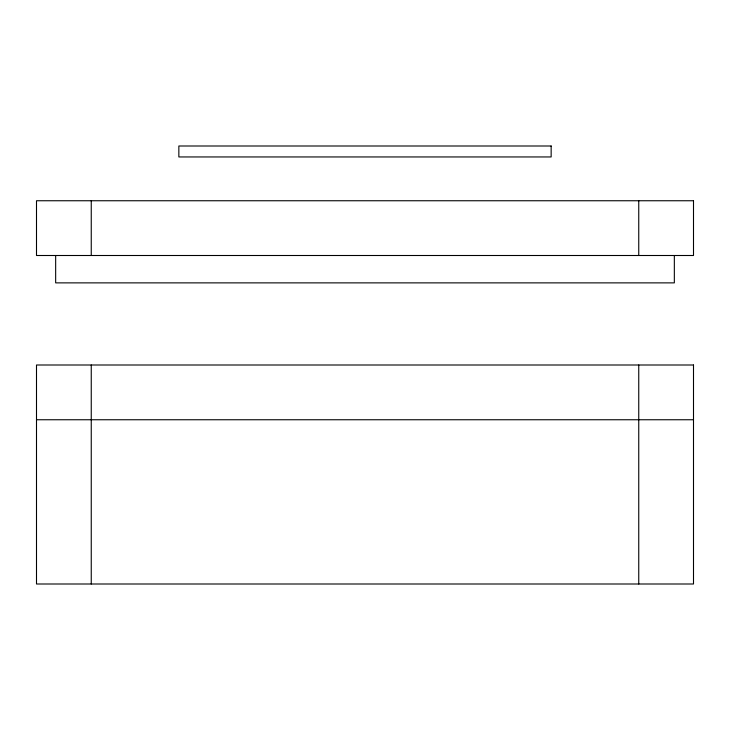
<?xml version="1.0" encoding="UTF-8"?>
<svg xmlns="http://www.w3.org/2000/svg" width="730" height="730" viewBox="0 0 730 730"><rect width="100%" height="100%" fill="white"/><g stroke="black" fill="none" stroke-linecap="round" stroke-linejoin="round"><path stroke-width="1.09" d="M36.5 419.75L693.5 419.75M674.337 255.5L674.337 282.875L55.663 282.875L55.663 255.5M638.75 200.75L638.75 255.5M638.75 365L638.75 584M91.25 200.75L91.25 255.5M91.25 365L91.25 584M551.15 146L178.85 146L178.85 156.95L551.15 156.95L551.15 146M693.5 200.75L36.5 200.75L36.5 255.5L693.5 255.5L693.5 200.75M693.5 365L36.5 365L36.5 584L693.5 584L693.5 365"/></g></svg>
